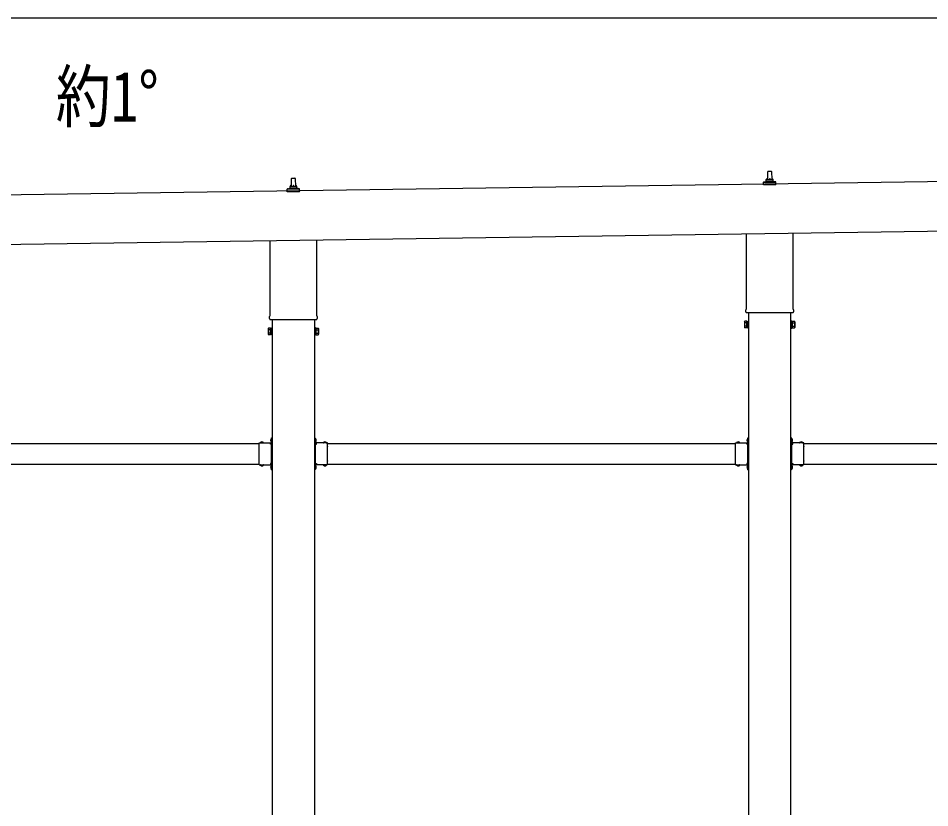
# Model space of a CAD drawing. Units: millimetres, scale not verified. Extents: x -18922 to 18922, y -13365 to 13365.
# Drawn here: x -4237 to -1558, y -4160 to -1839 of the extents above; entities that cross this region are included whole.
import ezdxf
from ezdxf.enums import TextEntityAlignment as Align

# ---------------------------------------------------------------- set-up
doc = ezdxf.new("R2010")
doc.units = ezdxf.units.MM
doc.header["$LTSCALE"] = 50
for name, color, linetype in [('0-5_YKK_13', 4, 'Continuous'), ('0-6_YKK_A1', 4, 'Continuous'), ('0-7_YKK_D', 6, 'Continuous')]:
    doc.layers.add(name, color=color, linetype=linetype)
doc.styles.add('ＭＳ ゴシック', font='')
doc.styles.get('ＭＳ ゴシック').set_extended_font_data('MS Gothic')

msp = doc.modelspace()

# ---------------------------------------------------------------- linework, layer by layer
at = {"layer": '0-5_YKK_13'}
for p, q in [((-2034.51, -2313.24), (-2033.79, -2289.71)), ((-2032.79, -2288.74), (-2024.24, -2288.74)), ((-2023.24, -2289.71), (-2022.51, -2313.24)), ((-3434.51, -2333.24), (-3433.79, -2309.71)), ((-3432.79, -2308.74), (-3424.24, -2308.74)), ((-3423.24, -2309.71), (-3422.51, -2333.24)), ((-2046.76, -2328.74), (-2046.76, -2321.03)), ((-2010.26, -2328.74), (-2046.76, -2328.74)), ((-2046.38, -2320.24), (-2010.64, -2320.24)), ((-2046, -2320.05), (-2039.28, -2318.42)), ((-2038.89, -2318.24), (-2018.13, -2318.24)), ((-2038.51, -2317.45), (-2038.51, -2313.24)), ((-2037.51, -2313.24), (-2019.51, -2313.24)), ((-2018.51, -2317.45), (-2018.51, -2313.24)), ((-2011.03, -2320.05), (-2017.75, -2318.42)), ((-2010.26, -2328.74), (-2010.26, -2321.03)), ((-3446.76, -2348.74), (-3446.76, -2341.03)), ((-3410.26, -2348.74), (-3446.76, -2348.74)), ((-3446.38, -2340.24), (-3410.64, -2340.24)), ((-3446, -2340.05), (-3439.28, -2338.42)), ((-3438.89, -2338.24), (-3418.13, -2338.24)), ((-3438.51, -2337.45), (-3438.51, -2333.24)), ((-3437.51, -2333.24), (-3419.51, -2333.24)), ((-3418.51, -2337.45), (-3418.51, -2333.24)), ((-3411.03, -2340.05), (-3417.75, -2338.42)), ((-3410.26, -2348.74), (-3410.26, -2341.03)), ((-3360.21, -2490.12), (-3360.21, -2712.73)), ((-2096.81, -2692.73), (-2096.81, -2472.08)), ((-1960.21, -2470.12), (-1960.21, -2692.73)), ((-3496.81, -2712.73), (-3496.81, -2492.08)), ((-2098.51, -2701.5), (-2098.51, -2696)), ((-1960.58, -2705), (-2096.45, -2705)), ((-1958.51, -2696), (-1958.51, -2701.5)), ((-3498.51, -2721.5), (-3498.51, -2716)), ((-3360.58, -2725), (-3496.45, -2725)), ((-3358.51, -2716), (-3358.51, -2721.5)), ((-2102.51, -2731), (-2101.75, -2729.69)), ((-2102.51, -2731), (-2102.51, -2748)), ((-1954.51, -2731), (-1955.27, -2729.69)), ((-1954.51, -2731), (-1954.51, -2748)), ((-3502.51, -2751), (-3501.75, -2749.69)), ((-3502.51, -2751), (-3502.51, -2768)), ((-3495.51, -2754.59), (-3501.75, -2754.59)), ((-3361.51, -2754.59), (-3355.27, -2754.59)), ((-3354.51, -2751), (-3355.27, -2749.69)), ((-3354.51, -2751), (-3354.51, -2768)), ((-2102.51, -2748), (-2101.75, -2749.32)), ((-2095.51, -2734.59), (-2101.75, -2734.59)), ((-2095.51, -2744.41), (-2101.75, -2744.41)), ((-2095.51, -2749.32), (-2101.75, -2749.32)), ((-2093.01, -2748.7), (-2095.51, -2748.7)), ((-1964.01, -2748.7), (-1961.51, -2748.7)), ((-1961.51, -2734.59), (-1955.27, -2734.59)), ((-1961.51, -2744.41), (-1955.27, -2744.41)), ((-1961.51, -2749.32), (-1955.27, -2749.32)), ((-1954.51, -2748), (-1955.27, -2749.32)), ((-3502.51, -2768), (-3501.75, -2769.32)), ((-3495.51, -2764.41), (-3501.75, -2764.41)), ((-3495.51, -2769.32), (-3501.75, -2769.32)), ((-3493.01, -2768.7), (-3495.51, -2768.7)), ((-3364.01, -2768.7), (-3361.51, -2768.7)), ((-3361.51, -2764.41), (-3355.27, -2764.41)), ((-3361.51, -2769.32), (-3355.27, -2769.32)), ((-3354.51, -2768), (-3355.27, -2769.32)), ((-3496.71, -3079.5), (-3491.01, -3079.5)), ((-3492.61, -3078.37), (-3495.27, -3077.05)), ((-3492.61, -3080.63), (-3495.27, -3081.95)), ((-3493.47, -3074.77), (-3493.31, -3074.77)), ((-3492.61, -3072), (-3491.01, -3072)), ((-3492.61, -3088.96), (-3492.61, -3072)), ((-3492.61, -3075.47), (-3492.61, -3083.54)), ((-3491.01, -3076.5), (-3492.61, -3076.5)), ((-3492.61, -3077.5), (-3491.01, -3077.5)), ((-3364.41, -3072), (-3366.01, -3072)), ((-3366.01, -3076.5), (-3364.41, -3076.5)), ((-3364.41, -3077.5), (-3366.01, -3077.5)), ((-3360.31, -3079.5), (-3366.01, -3079.5)), ((-3364.41, -3088.96), (-3364.41, -3072)), ((-3364.41, -3075.46), (-3364.41, -3083.54)), ((-3364.41, -3078.37), (-3361.76, -3077.05)), ((-3364.41, -3080.63), (-3361.76, -3081.95)), ((-3363.55, -3074.76), (-3363.71, -3074.76)), ((-2096.71, -3079.5), (-2091.01, -3079.5)), ((-2092.61, -3078.37), (-2095.27, -3077.05)), ((-2092.61, -3080.63), (-2095.27, -3081.95)), ((-2093.47, -3074.77), (-2093.31, -3074.77)), ((-2092.61, -3072), (-2091.01, -3072)), ((-2092.61, -3088.96), (-2092.61, -3072)), ((-2092.61, -3075.47), (-2092.61, -3083.54)), ((-2091.01, -3076.5), (-2092.61, -3076.5)), ((-2092.61, -3077.5), (-2091.01, -3077.5)), ((-1964.41, -3072), (-1966.01, -3072)), ((-1966.01, -3076.5), (-1964.41, -3076.5)), ((-1964.41, -3077.5), (-1966.01, -3077.5)), ((-1960.31, -3079.5), (-1966.01, -3079.5)), ((-1964.41, -3088.96), (-1964.41, -3072)), ((-1964.41, -3075.46), (-1964.41, -3083.54)), ((-1964.41, -3078.37), (-1961.76, -3077.05)), ((-1964.41, -3080.63), (-1961.76, -3081.95)), ((-1963.55, -3074.76), (-1963.71, -3074.76)), ((-3529.01, -3097.79), (-3529.01, -3087.4)), ((-3529.01, -3087.4), (-3492.61, -3087.4)), ((-3529.01, -3139.79), (-3529.01, -3099.21)), ((-3525.75, -3086.54), (-3525.75, -3086.7)), ((-3525.05, -3087.4), (-3516.98, -3087.4)), ((-3522.14, -3087.4), (-3523.46, -3084.74)), ((-3519.89, -3087.4), (-3518.56, -3084.74)), ((-3516.28, -3086.54), (-3516.28, -3086.7)), ((-3493.01, -3089), (-3496.01, -3089)), ((-3493.47, -3084.24), (-3493.31, -3084.24)), ((-3493.01, -3097.79), (-3493.01, -3091)), ((-3493.01, -3139.79), (-3493.01, -3099.21)), ((-3492.61, -3081.5), (-3491.01, -3081.5)), ((-3491.01, -3082.5), (-3492.61, -3082.5)), ((-3364.41, -3081.5), (-3366.01, -3081.5)), ((-3366.01, -3082.5), (-3364.41, -3082.5)), ((-3328.01, -3087.4), (-3364.41, -3087.4)), ((-3364.01, -3089), (-3361.01, -3089)), ((-3364.01, -3097.79), (-3364.01, -3091)), ((-3364.01, -3139.79), (-3364.01, -3099.21)), ((-3363.55, -3084.24), (-3363.71, -3084.24)), ((-3340.75, -3086.54), (-3340.75, -3086.7)), ((-3331.98, -3087.4), (-3340.05, -3087.4)), ((-3337.14, -3087.4), (-3338.46, -3084.74)), ((-3334.89, -3087.4), (-3333.56, -3084.74)), ((-3331.28, -3086.54), (-3331.28, -3086.7)), ((-3328.01, -3097.79), (-3328.01, -3087.4)), ((-3328.01, -3139.79), (-3328.01, -3099.21)), ((-2129.01, -3097.79), (-2129.01, -3087.4)), ((-2129.01, -3087.4), (-2092.61, -3087.4)), ((-2129.01, -3139.79), (-2129.01, -3099.21)), ((-2125.75, -3086.54), (-2125.75, -3086.7)), ((-2125.05, -3087.4), (-2116.98, -3087.4)), ((-2122.14, -3087.4), (-2123.46, -3084.74)), ((-2119.89, -3087.4), (-2118.56, -3084.74)), ((-2116.28, -3086.54), (-2116.28, -3086.7)), ((-2093.01, -3089), (-2096.01, -3089)), ((-2093.47, -3084.24), (-2093.31, -3084.24)), ((-2093.01, -3097.79), (-2093.01, -3091)), ((-2093.01, -3139.79), (-2093.01, -3099.21)), ((-2092.61, -3081.5), (-2091.01, -3081.5)), ((-2091.01, -3082.5), (-2092.61, -3082.5)), ((-1964.41, -3081.5), (-1966.01, -3081.5)), ((-1966.01, -3082.5), (-1964.41, -3082.5)), ((-1928.01, -3087.4), (-1964.41, -3087.4)), ((-1964.01, -3089), (-1961.01, -3089)), ((-1964.01, -3097.79), (-1964.01, -3091)), ((-1964.01, -3139.79), (-1964.01, -3099.21)), ((-1963.55, -3084.24), (-1963.71, -3084.24)), ((-1940.75, -3086.54), (-1940.75, -3086.7)), ((-1931.98, -3087.4), (-1940.05, -3087.4)), ((-1937.14, -3087.4), (-1938.46, -3084.74)), ((-1934.89, -3087.4), (-1933.56, -3084.74)), ((-1931.28, -3086.54), (-1931.28, -3086.7)), ((-1928.01, -3097.79), (-1928.01, -3087.4)), ((-1928.01, -3139.79), (-1928.01, -3099.21)), ((-3529.01, -3151.6), (-3529.01, -3141.21)), ((-3529.01, -3151.6), (-3492.61, -3151.6)), ((-3525.75, -3152.46), (-3525.75, -3152.3)), ((-3525.05, -3151.6), (-3516.98, -3151.6)), ((-3522.14, -3151.6), (-3523.46, -3154.26)), ((-3519.89, -3151.6), (-3518.56, -3154.26)), ((-3516.28, -3152.46), (-3516.28, -3152.3)), ((-3496.01, -3150), (-3493.01, -3150)), ((-3492.61, -3158.37), (-3495.27, -3157.05)), ((-3492.61, -3160.63), (-3495.27, -3161.95)), ((-3493.47, -3154.77), (-3493.31, -3154.77)), ((-3493.01, -3148), (-3493.01, -3141.21)), ((-3492.61, -3167), (-3492.61, -3150.04)), ((-3492.61, -3155.47), (-3492.61, -3163.54)), ((-3492.61, -3157.5), (-3491.01, -3157.5)), ((-3364.41, -3157.5), (-3366.01, -3157.5)), ((-3364.41, -3167), (-3364.41, -3150.04)), ((-3328.01, -3151.6), (-3364.41, -3151.6)), ((-3364.41, -3155.47), (-3364.41, -3163.54)), ((-3364.41, -3158.37), (-3361.76, -3157.05)), ((-3364.41, -3160.63), (-3361.76, -3161.95)), ((-3364.01, -3148), (-3364.01, -3141.21)), ((-3361.01, -3150), (-3364.01, -3150)), ((-3363.55, -3154.77), (-3363.71, -3154.77)), ((-3340.75, -3152.46), (-3340.75, -3152.3)), ((-3331.98, -3151.6), (-3340.05, -3151.6)), ((-3337.14, -3151.6), (-3338.46, -3154.26)), ((-3334.89, -3151.6), (-3333.56, -3154.26)), ((-3331.28, -3152.46), (-3331.28, -3152.3)), ((-3328.01, -3151.6), (-3328.01, -3141.21)), ((-2129.01, -3151.6), (-2129.01, -3141.21)), ((-2129.01, -3151.6), (-2092.61, -3151.6)), ((-2125.75, -3152.46), (-2125.75, -3152.3)), ((-2125.05, -3151.6), (-2116.98, -3151.6)), ((-2122.14, -3151.6), (-2123.46, -3154.26)), ((-2119.89, -3151.6), (-2118.56, -3154.26)), ((-2116.28, -3152.46), (-2116.28, -3152.3)), ((-2096.01, -3150), (-2093.01, -3150)), ((-2092.61, -3158.37), (-2095.27, -3157.05)), ((-2092.61, -3160.63), (-2095.27, -3161.95)), ((-2093.47, -3154.77), (-2093.31, -3154.77)), ((-2093.01, -3148), (-2093.01, -3141.21)), ((-2092.61, -3167), (-2092.61, -3150.04)), ((-2092.61, -3155.47), (-2092.61, -3163.54)), ((-2092.61, -3157.5), (-2091.01, -3157.5)), ((-1964.41, -3157.5), (-1966.01, -3157.5)), ((-1964.41, -3167), (-1964.41, -3150.04)), ((-1928.01, -3151.6), (-1964.41, -3151.6)), ((-1964.41, -3155.47), (-1964.41, -3163.54)), ((-1964.41, -3158.37), (-1961.76, -3157.05)), ((-1964.41, -3160.63), (-1961.76, -3161.95)), ((-1964.01, -3148), (-1964.01, -3141.21)), ((-1961.01, -3150), (-1964.01, -3150)), ((-1963.55, -3154.77), (-1963.71, -3154.77)), ((-1940.75, -3152.46), (-1940.75, -3152.3)), ((-1931.98, -3151.6), (-1940.05, -3151.6)), ((-1937.14, -3151.6), (-1938.46, -3154.26)), ((-1934.89, -3151.6), (-1933.56, -3154.26)), ((-1931.28, -3152.46), (-1931.28, -3152.3)), ((-1928.01, -3151.6), (-1928.01, -3141.21)), ((-3493.47, -3164.24), (-3493.31, -3164.24)), ((-3492.61, -3161.5), (-3491.01, -3161.5)), ((-3492.61, -3167), (-3491.01, -3167)), ((-3364.41, -3161.5), (-3366.01, -3161.5)), ((-3364.41, -3167), (-3366.01, -3167)), ((-3363.55, -3164.24), (-3363.71, -3164.24)), ((-2093.47, -3164.24), (-2093.31, -3164.24)), ((-2092.61, -3161.5), (-2091.01, -3161.5)), ((-2092.61, -3167), (-2091.01, -3167)), ((-1964.41, -3161.5), (-1966.01, -3161.5)), ((-1964.41, -3167), (-1966.01, -3167)), ((-1963.55, -3164.24), (-1963.71, -3164.24))]:
    msp.add_line(p, q, dxfattribs=at)
for points in [[(-2095.51, -2749.32), (-2095.51, -2729.69), (-2101.75, -2729.69)], [(-2095.51, -2748.7), (-2095.51, -2730.3), (-2093.01, -2730.3)], [(-1961.51, -2748.7), (-1961.51, -2730.3), (-1964.01, -2730.3)], [(-1961.51, -2749.32), (-1961.51, -2729.69), (-1955.27, -2729.69)], [(-3495.51, -2769.32), (-3495.51, -2749.69), (-3501.75, -2749.69)], [(-3495.51, -2768.7), (-3495.51, -2750.3), (-3493.01, -2750.3)], [(-3361.51, -2768.7), (-3361.51, -2750.3), (-3364.01, -2750.3)], [(-3361.51, -2769.32), (-3361.51, -2749.69), (-3355.27, -2749.69)], [(-3491.01, -3087), (-3491.01, -3081), (-3491.01, -3078), (-3491.01, -3072)], [(-3366.01, -3087), (-3366.01, -3081), (-3366.01, -3078), (-3366.01, -3072)], [(-2091.01, -3087), (-2091.01, -3081), (-2091.01, -3078), (-2091.01, -3072)], [(-1966.01, -3087), (-1966.01, -3081), (-1966.01, -3078), (-1966.01, -3072)], [(-3493.01, -3091), (-3496.01, -3091), (-3496.01, -3087.4)], [(-3364.01, -3091), (-3361.01, -3091), (-3361.01, -3087.4)], [(-2093.01, -3091), (-2096.01, -3091), (-2096.01, -3087.4)], [(-1964.01, -3091), (-1961.01, -3091), (-1961.01, -3087.4)], [(-3493.01, -3148), (-3496.01, -3148), (-3496.01, -3151.6)], [(-3491.01, -3167), (-3491.01, -3161), (-3491.01, -3158), (-3491.01, -3152)], [(-3366.01, -3167), (-3366.01, -3161), (-3366.01, -3158), (-3366.01, -3152)], [(-3364.01, -3148), (-3361.01, -3148), (-3361.01, -3151.6)], [(-2093.01, -3148), (-2096.01, -3148), (-2096.01, -3151.6)], [(-2091.01, -3167), (-2091.01, -3161), (-2091.01, -3158), (-2091.01, -3152)], [(-1966.01, -3167), (-1966.01, -3161), (-1966.01, -3158), (-1966.01, -3152)], [(-1964.01, -3148), (-1961.01, -3148), (-1961.01, -3151.6)]]:
    msp.add_lwpolyline(points, dxfattribs=at)
for points in [[(-2093.01, -2750), (-2093.01, -2729), (-2091.01, -2729), (-2091.01, -2750)], [(-1964.01, -2750), (-1964.01, -2729), (-1966.01, -2729), (-1966.01, -2750)], [(-3493.01, -2770), (-3493.01, -2749), (-3491.01, -2749), (-3491.01, -2770)], [(-3364.01, -2770), (-3364.01, -2749), (-3366.01, -2749), (-3366.01, -2770)]]:
    msp.add_lwpolyline(points, close=True, dxfattribs=at)
for centre, radius, start, end in [((-2032.79, -2289.74), 1, 90, 178.60509), ((-2024.24, -2289.74), 1, 1.39491, 90), ((-3434.43, -2333.87), 4.13, 90, 171.17633), ((-3432.79, -2309.74), 1, 90, 178.60509), ((-3425.18, -2333.24), 4.83, 133.60282, 180), ((-3431.85, -2333.24), 4.83, 0, 46.39718), ((-3424.24, -2309.74), 1, 1.39491, 90), ((-3422.6, -2333.87), 4.13, 8.82367, 90), ((-2045.76, -2321.03), 1, 103.62699, 180), ((-2039.51, -2317.45), 1, 283.62699, 0), ((-2034.43, -2313.87), 4.13, 90, 171.17633), ((-2037.51, -2314.24), 1, 90, 180), ((-2025.18, -2313.24), 4.83, 133.60282, 180), ((-2031.85, -2313.24), 4.83, 0, 46.39718), ((-2022.6, -2313.87), 4.13, 8.82367, 90), ((-2019.51, -2314.24), 1, 0, 90), ((-2017.51, -2317.45), 1, 180, 256.37301), ((-2011.26, -2321.03), 1, 0, 76.37301), ((-3445.76, -2341.03), 1, 103.62699, 180), ((-3439.51, -2337.45), 1, 283.62699, 0), ((-3437.51, -2334.24), 1, 90, 180), ((-3419.51, -2334.24), 1, 0, 90), ((-3417.51, -2337.45), 1, 180, 256.37301), ((-3411.26, -2341.03), 1, 0, 76.37301), ((-2094.51, -2696), 4, 125.09963, 180), ((-2094.51, -2701.5), 4, 180, 194.47751), ((-2094.51, -2701.5), 4, 194.47751, 241.04498), ((-1962.51, -2701.5), 4, 298.95502, 345.52249), ((-1962.51, -2696), 4, 0, 54.90037), ((-1962.51, -2701.5), 4, 345.52249, 0), ((-3494.51, -2716), 4, 125.09963, 180), ((-3494.51, -2721.5), 4, 180, 194.47751), ((-3494.51, -2721.5), 4, 194.47751, 241.04498), ((-3362.51, -2721.5), 4, 298.95502, 345.52249), ((-3362.51, -2716), 4, 0, 54.90037), ((-3362.51, -2721.5), 4, 345.52249, 0), ((-2098.17, -2732.14), 4.34, 145.61575, 214.38425), ((-1958.86, -2732.14), 4.34, 325.61575, 34.38425), ((-3498.17, -2752.14), 4.34, 145.61575, 214.38425), ((-3486.27, -2759.5), 16.24, 162.41205, 197.58795), ((-3358.86, -2752.14), 4.34, 325.61575, 34.38425), ((-3370.75, -2759.5), 16.24, 342.41205, 17.58795), ((-2086.27, -2739.5), 16.24, 162.41205, 197.58795), ((-2098.17, -2746.86), 4.34, 145.61575, 214.38425), ((-1970.75, -2739.5), 16.24, 342.41205, 17.58795), ((-1958.86, -2746.86), 4.34, 325.61575, 34.38425), ((-3498.17, -2766.86), 4.34, 145.61575, 214.38425), ((-3358.86, -2766.86), 4.34, 325.61575, 34.38425), ((-3488.71, -3079.5), 7, 140.87645, 180), ((-3488.71, -3079.5), 7, 180, 219.12355), ((-3493.47, -3075.63), 0.862, 90, 140.87645), ((-3493.31, -3075.47), 0.7, 0, 90), ((-3363.71, -3075.46), 0.7, 90, 180), ((-3363.55, -3075.63), 0.862, 39.12355, 90), ((-3368.31, -3079.5), 7, 0, 39.12355), ((-3368.31, -3079.5), 7, 320.87645, 0), ((-2088.71, -3079.5), 7, 140.87645, 180), ((-2088.71, -3079.5), 7, 180, 219.12355), ((-2093.47, -3075.63), 0.862, 90, 140.87645), ((-2093.31, -3075.47), 0.7, 0, 90), ((-1963.71, -3075.46), 0.7, 90, 180), ((-1963.55, -3075.63), 0.862, 39.12355, 90), ((-1968.31, -3079.5), 7, 0, 39.12355), ((-1968.31, -3079.5), 7, 320.87645, 0), ((-3529.71, -3098.5), 1, 314.427, 45.573), ((-3524.89, -3086.54), 0.862, 129.12355, 180), ((-3525.05, -3086.7), 0.7, 180, 270), ((-3521.01, -3091.3), 7, 90, 129.12355), ((-3521.01, -3091.3), 7, 50.87645, 90), ((-3516.98, -3086.7), 0.7, 270, 0), ((-3517.14, -3086.54), 0.862, 0, 50.87645), ((-3493.47, -3083.37), 0.862, 219.12355, 270), ((-3493.31, -3083.54), 0.7, 270, 0), ((-3492.31, -3098.5), 1, 134.427, 225.573), ((-3493.01, -3087), 2, 270, 0), ((-3364.01, -3087), 2, 180, 270), ((-3363.71, -3083.54), 0.7, 180, 270), ((-3364.71, -3098.5), 1, 314.427, 45.573), ((-3363.55, -3083.37), 0.862, 270, 320.87645), ((-3339.89, -3086.54), 0.862, 129.12355, 180), ((-3340.05, -3086.7), 0.7, 180, 270), ((-3336.01, -3091.3), 7, 90, 129.12355), ((-3336.01, -3091.3), 7, 50.87645, 90), ((-3331.98, -3086.7), 0.7, 270, 0), ((-3332.14, -3086.54), 0.862, 0, 50.87645), ((-3327.31, -3098.5), 1, 134.427, 225.573), ((-2129.71, -3098.5), 1, 314.427, 45.573), ((-2124.89, -3086.54), 0.862, 129.12355, 180), ((-2125.05, -3086.7), 0.7, 180, 270), ((-2121.01, -3091.3), 7, 90, 129.12355), ((-2121.01, -3091.3), 7, 50.87645, 90), ((-2116.98, -3086.7), 0.7, 270, 0), ((-2117.14, -3086.54), 0.862, 0, 50.87645), ((-2093.47, -3083.37), 0.862, 219.12355, 270), ((-2093.31, -3083.54), 0.7, 270, 0), ((-2092.31, -3098.5), 1, 134.427, 225.573), ((-2093.01, -3087), 2, 270, 0), ((-1964.01, -3087), 2, 180, 270), ((-1963.71, -3083.54), 0.7, 180, 270), ((-1964.71, -3098.5), 1, 314.427, 45.573), ((-1963.55, -3083.37), 0.862, 270, 320.87645), ((-1939.89, -3086.54), 0.862, 129.12355, 180), ((-1940.05, -3086.7), 0.7, 180, 270), ((-1936.01, -3091.3), 7, 90, 129.12355), ((-1936.01, -3091.3), 7, 50.87645, 90), ((-1931.98, -3086.7), 0.7, 270, 0), ((-1932.14, -3086.54), 0.862, 0, 50.87645), ((-1927.31, -3098.5), 1, 134.427, 225.573), ((-3529.71, -3140.5), 1, 314.427, 45.573), ((-3525.05, -3152.3), 0.7, 90, 180), ((-3524.89, -3152.46), 0.862, 180, 230.87645), ((-3521.01, -3147.7), 7, 230.87645, 270), ((-3521.01, -3147.7), 7, 270, 309.12355), ((-3516.98, -3152.3), 0.7, 0, 90), ((-3517.14, -3152.46), 0.862, 309.12355, 0), ((-3488.71, -3159.5), 7, 140.87645, 180), ((-3488.71, -3159.5), 7, 180, 219.12355), ((-3493.47, -3155.63), 0.862, 90, 140.87645), ((-3492.31, -3140.5), 1, 134.427, 225.573), ((-3493.31, -3155.47), 0.7, 0, 90), ((-3493.01, -3152), 2, 0, 90), ((-3364.01, -3152), 2, 90, 180), ((-3363.71, -3155.47), 0.7, 90, 180), ((-3364.71, -3140.5), 1, 314.427, 45.573), ((-3363.55, -3155.63), 0.862, 39.12355, 90), ((-3368.31, -3159.5), 7, 0, 39.12355), ((-3368.31, -3159.5), 7, 320.87645, 0), ((-3340.05, -3152.3), 0.7, 90, 180), ((-3339.89, -3152.46), 0.862, 180, 230.87645), ((-3336.01, -3147.7), 7, 230.87645, 270), ((-3336.01, -3147.7), 7, 270, 309.12355), ((-3331.98, -3152.3), 0.7, 0, 90), ((-3332.14, -3152.46), 0.862, 309.12355, 0), ((-3327.31, -3140.5), 1, 134.427, 225.573), ((-2129.71, -3140.5), 1, 314.427, 45.573), ((-2125.05, -3152.3), 0.7, 90, 180), ((-2124.89, -3152.46), 0.862, 180, 230.87645), ((-2121.01, -3147.7), 7, 230.87645, 270), ((-2121.01, -3147.7), 7, 270, 309.12355), ((-2116.98, -3152.3), 0.7, 0, 90), ((-2117.14, -3152.46), 0.862, 309.12355, 0), ((-2088.71, -3159.5), 7, 140.87645, 180), ((-2088.71, -3159.5), 7, 180, 219.12355), ((-2093.47, -3155.63), 0.862, 90, 140.87645), ((-2092.31, -3140.5), 1, 134.427, 225.573), ((-2093.31, -3155.47), 0.7, 0, 90), ((-2093.01, -3152), 2, 0, 90), ((-1964.01, -3152), 2, 90, 180), ((-1963.71, -3155.47), 0.7, 90, 180), ((-1964.71, -3140.5), 1, 314.427, 45.573), ((-1963.55, -3155.63), 0.862, 39.12355, 90), ((-1968.31, -3159.5), 7, 0, 39.12355), ((-1968.31, -3159.5), 7, 320.87645, 0), ((-1940.05, -3152.3), 0.7, 90, 180), ((-1939.89, -3152.46), 0.862, 180, 230.87645), ((-1936.01, -3147.7), 7, 230.87645, 270), ((-1936.01, -3147.7), 7, 270, 309.12355), ((-1931.98, -3152.3), 0.7, 0, 90), ((-1932.14, -3152.46), 0.862, 309.12355, 0), ((-1927.31, -3140.5), 1, 134.427, 225.573), ((-3493.47, -3163.37), 0.862, 219.12355, 270), ((-3493.31, -3163.54), 0.7, 270, 0), ((-3363.71, -3163.54), 0.7, 180, 270), ((-3363.55, -3163.37), 0.862, 270, 320.87645), ((-2093.47, -3163.37), 0.862, 219.12355, 270), ((-2093.31, -3163.54), 0.7, 270, 0), ((-1963.71, -3163.54), 0.7, 180, 270), ((-1963.55, -3163.37), 0.862, 270, 320.87645)]:
    msp.add_arc(centre, radius, start, end, dxfattribs=at)
at = {"layer": '0-6_YKK_A1'}
for p, q in [((-1338.57, -2316.23), (-6725.61, -2393.16)), ((-6723.54, -2538.17), (-1336.5, -2461.21)), ((-2091.01, -2705), (-2091.01, -5562.5)), ((-1966.01, -5562.5), (-1966.01, -2705)), ((-3491.01, -2725), (-3491.01, -5562.5)), ((-3366.01, -5562.5), (-3366.01, -2725)), ((-4728.01, -3089.5), (-3529.01, -3089.5)), ((-3328.01, -3089.5), (-2129.01, -3089.5)), ((-1928.01, -3089.5), (-729.01, -3089.5)), ((-4728.01, -3149.5), (-3529.01, -3149.5)), ((-3496.01, -3149.5), (-3491.51, -3149.5)), ((-3361.01, -3149.5), (-3365.51, -3149.5)), ((-3328.01, -3149.5), (-2129.01, -3149.5)), ((-2096.01, -3149.5), (-2091.51, -3149.5)), ((-1961.01, -3149.5), (-1965.51, -3149.5)), ((-1928.01, -3149.5), (-729.01, -3149.5))]:
    msp.add_line(p, q, dxfattribs=at)
for points in [[(-3496.01, -3089.5), (-3491.51, -3089.5), (-3491.51, -3149.5)], [(-3361.01, -3089.5), (-3365.51, -3089.5), (-3365.51, -3149.5)], [(-2096.01, -3089.5), (-2091.51, -3089.5), (-2091.51, -3149.5)], [(-1961.01, -3089.5), (-1965.51, -3089.5), (-1965.51, -3149.5)]]:
    msp.add_lwpolyline(points, dxfattribs=at)
at = {"layer": '0-7_YKK_D'}
msp.add_line((3852.91, -1838.68), (-6518.1, -1838.68), dxfattribs=at)

# ---------------------------------------------------------------- texts
at = {"layer": '0-6_YKK_A1', "style": 'ＭＳ ゴシック', "width": 0.8}
msp.add_text('約1°', height=148.5, dxfattribs=at).set_placement((-4126.93, -2187.53), align=Align.BOTTOM_LEFT)

doc.saveas('drawing.dxf')
